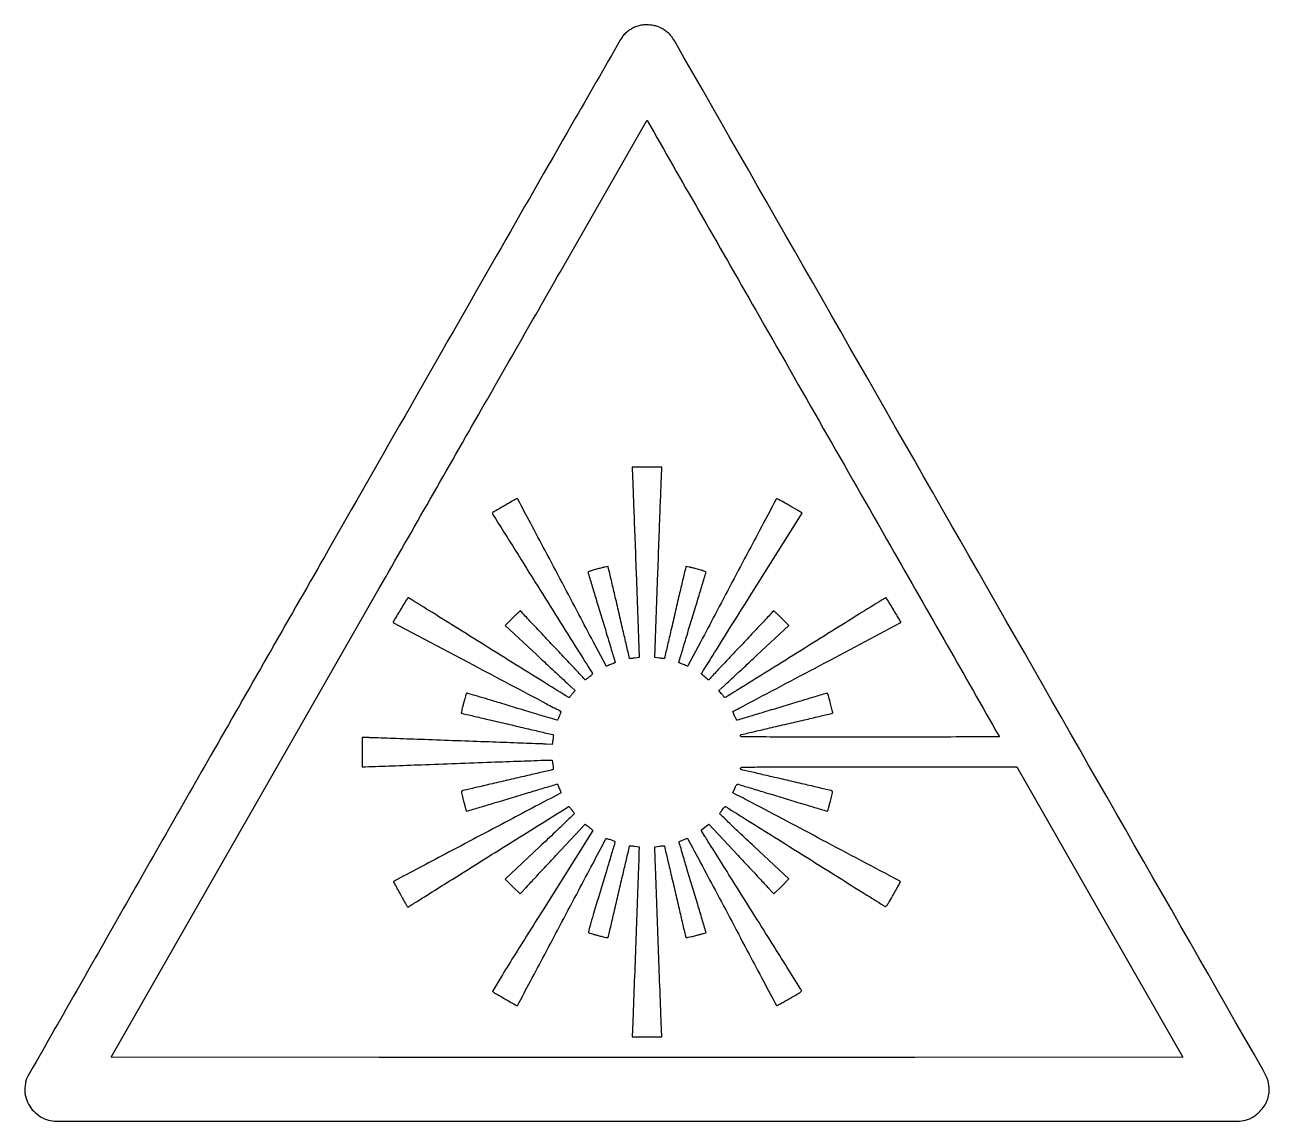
# Model space of a CAD drawing. Extents: x 47 to 1891, y 47 to 1672.
import ezdxf

# ---------------------------------------------------------------- set-up
doc = ezdxf.new("R2010")
doc.units = 0

msp = doc.modelspace()

# ---------------------------------------------------------------- linework, layer by layer
for points in [[(958.347877, 1670.644275, 0.033248), (952.150021, 1668.616806, 0.033231), (946.274511, 1665.785412, 0.033538), (940.877353, 1662.229661, 0.035383), (936.105997, 1658.042015, 0.064488), (929.967977, 1649.983345, 0.000159), (857.779387, 1524.43095, 0.000517), (745.738349, 1328.954914, 0.000058), (491.060147, 883.436018, 0.000087), (322.428736, 588.244223, 0.000143), (180.144063, 338.906205, 0.000005), (51.574749, 113.446856, 0.038265), (49.708165, 109.5, 0.048), (48.156673, 103.879601, 0.026661), (47.303997, 96.814232, 0.026655), (47.207866, 89.691069, 0.04757), (47.99505, 83.889906, 0.068213), (52.612033, 71.849042, 0.066827), (60.323367, 61.401074, 0.066901), (70.508595, 53.366279, 0.068628), (82.368392, 48.390125, 0.065145), (94.057536, 46.860432, 0.000006), (969.015725, 46.854203, 0.000006), (1843.973392, 46.86876, 0.065139), (1855.663598, 48.398564, 0.029801), (1861.73809, 50.410241, 0.038384), (1867.015302, 52.999338, 0.037251), (1871.95512, 56.432139, 0.025709), (1877.01818, 60.992298, 0.046733), (1883.659527, 68.993328, 0.058848), (1888.118007, 77.518813, 0.059393), (1890.440529, 86.782922, 0.048895), (1890.739066, 96.976473, 0.018499), (1890.356509, 100.591649, 0.018021), (1889.705526, 104.200675, 0.018685), (1888.830451, 107.601347, 0.025438), (1887.774164, 110.586567, 0.032107), (1882.094599, 122.191259, 0.000003), (1446.495427, 884.136988, 0.000003), (1010.161204, 1647.346624, 0.041802), (1004.520134, 1655.540734, 0.042788), (1000.636182, 1659.5302, 0.02954), (995.63138, 1663.368234, 0.028985), (990.069332, 1666.681103, 0.035133), (984.5, 1669.0951, 0.042064), (978.413961, 1670.679532, 0.027867), (971.237337, 1671.50768, 0.028086), (964.146421, 1671.529026, 0.049173)], [(1230.25, 1073.616883, -0.000058), (1330.233765, 898.603153, -0.000097), (1414.404687, 751.162213, -0.000001), (1490.865513, 617.166041, -0.130365), (1491, 616.658997, -0.413192), (1490.729486, 616.387538, -0.000012), (1434.778303, 616.19358, -0.000538), (1372.996805, 616.047354, -0.000323), (1299.606989, 616, -0.00019), (1187.4884, 616.042658, -0.001812), (1139.57656, 616.25278, -0.000569), (1109.071395, 616.531862, -0.307721), (1107.623848, 617.537854, -0.078489), (1107.491452, 618.159774, -0.091492), (1107.569304, 618.758128, -0.102093), (1107.842088, 619.239746, -0.12496), (1108.266859, 619.532437, -0.031006), (1109.275641, 619.836461, -0.000043), (1128.807851, 624.423033, -0.000366), (1150.70112, 629.545131, -0.000226), (1176.461995, 635.539911, 0.000527), (1202.173597, 641.539535, 0.000867), (1223.905775, 646.674496, 0.000057), (1243.441951, 651.328717, 0.138732), (1243.940996, 651.607663, 0.258147), (1244.148708, 652.329636, 0.001484), (1242.50163, 659.424926, 0.005535), (1240.450196, 667.730943, 0.003133), (1237.790565, 677.75, 0.030479), (1237.368919, 678.994457, 0.042013), (1236.833009, 680.045312, 0.048423), (1236.268682, 680.78405, 0.20836), (1235.772967, 681, 0.072655), (1234.879021, 680.869411, 0.000074), (1215.647335, 675.125, 0.000731), (1194.155783, 668.667873, 0.000449), (1168.851233, 661, -0.000329), (1143.570884, 653.332873, -0.000541), (1122.158462, 646.879486, -0.000038), (1102.902161, 641.100222, -0.077916), (1102.281262, 641.015271, -0.26362), (1101.87474, 641.256228, -0.009022), (1100.950336, 642.939592, -0.014818), (1099.920637, 645.046934, -0.009548), (1098.847541, 647.544708), (1096.195082, 654.058876), (1100.161403, 656.082342, 0.003713), (1111.295715, 661.867246, 0.000018), (1225.324351, 722.196291, 0.000001), (1344.270506, 785.132739, 0.066748), (1344.872821, 785.562709, 0.35236), (1345.053906, 786.847915, 0.000821), (1334.60366, 804.312602, 0.000895), (1324.125182, 821.688833, 0.283309), (1322.752401, 822.393444, 0.120046), (1321.724439, 822.056336, 0.000043), (1287.040936, 800.50817, 0.000701), (1248.55042, 776.515335, 0.000426), (1203.097428, 748.040014, -0.000736), (1157.688722, 719.631615, -0.001225), (1119.348076, 695.853854, -0.000061), (1084.77432, 674.535195, -0.374651), (1084.103408, 674.64657, -0.003622), (1083.650412, 675.204328, -0.00029), (1082.466411, 676.685682, -0.000392), (1081.056386, 678.454765, -0.000301), (1079.518478, 680.389793), (1075.637, 685.279587), (1079.77039, 688.889793, 0.007762), (1082.748518, 691.573587, 0.000179), (1096.653316, 704.510129, 0.000399), (1112.925047, 719.683894, 0.00027), (1131.439845, 736.995753), (1178.97591, 781.491505), (1168.255009, 792.245753, 0.002818), (1164.098653, 796.368307, 0.004491), (1160.49365, 799.84094, 0.001139), (1157.321182, 802.828792, 0.190548), (1156.888242, 803, 0.205739), (1156.444316, 802.80926, 0.00006), (1142.41352, 788.01875, 0.001045), (1126.864239, 771.554797, 0.000632), (1108.519553, 752, -0.000419), (1090.190181, 732.444799, -0.000694), (1074.689648, 715.98125, -0.000027), (1060.663992, 701.127188, -0.206362), (1060.368947, 701, -0.174567), (1059.113745, 701.452009, -0.004714), (1054.56825, 705.286316, -0.003503), (1049.99474, 709.274716, -0.290334), (1049.746467, 710.133278, -0.068941), (1050.038188, 710.784247, -0.00001), (1071.792236, 745.560916, -0.000266), (1095.883182, 784.026028, -0.000161), (1124.449789, 829.550669), (1198.906643, 948.122533), (1195.221723, 950.311266, 0.003054), (1182.044415, 958.029706, 0.005471), (1171.113824, 964.184299, 0.001296), (1161.711118, 969.312244, 0.335334), (1160.836571, 969.179701, 0.071419), (1160.383557, 968.559276, 0.000013), (1141.197798, 932.421537, 0.000298), (1119.983075, 892.402093, 0.00018), (1094.912797, 845, -0.000016), (1069.877819, 797.626929, -0.000026), (1048.776295, 757.705175), (1029.616058, 721.460799, -0.020014), (1029.494551, 721.251659, -0.358364), (1029.190199, 721.152068, -0.00048), (1023.009057, 723.570376, -0.001232), (1017.083271, 725.912196, -0.094109), (1016.225634, 726.457667, -0.284024), (1016.157435, 726.710793, -0.000026), (1021.912903, 745.973325, -0.000764), (1028.314831, 767.276655, -0.00046), (1035.97183, 792.532028, 0.000288), (1043.665388, 817.876668, 0.000464), (1050.185907, 839.473891, 0.000065), (1055.963049, 858.682374, 0.032751), (1056.246196, 859.910761, 0.318885), (1055.776165, 860.868315, 0.033655), (1053.381174, 861.966176, 0.021131), (1049.223877, 863.345135, 0.004316), (1041.754365, 865.407464, 0.002996), (1036.078158, 866.885683, 0.004897), (1031.247526, 868.062597, 0.001037), (1027.017896, 869.040053, 0.29636), (1026.693038, 868.921032, 0.103499), (1026.515059, 868.54013, 0.000022), (1021.841872, 848.653496, 0.000471), (1016.685546, 826.613322, 0.000285), (1010.621741, 800.516401, -0.000218), (1004.564882, 774.433394, -0.000361), (999.4307, 752.439339, -0.00001), (994.766941, 732.527262, -0.139726), (994.649472, 732.316138, -0.227104), (994.447786, 732.245075, -0.001365), (992.448131, 732.467134, -0.005238), (990.148555, 732.753289, -0.003267), (987.459797, 733.134419), (980.486787, 734.169363), (985.125652, 860.334682, -0.000072), (986.949419, 909.741646, -0.000102), (988.590103, 953.77175, -0.000058), (989.987061, 990.940224, -0.001434), (990.405375, 1001.25), (991.046234, 1016), (969, 1016), (946.953766, 1016), (947.594625, 1001.25, -0.001434), (948.012939, 990.940224, -0.000058), (949.409897, 953.77175, -0.000102), (951.050581, 909.741646, -0.000072), (952.874348, 860.334682), (957.513213, 734.169363), (950.540203, 733.134419, -0.003267), (947.851445, 732.753289, -0.005238), (945.551869, 732.467134, -0.001365), (943.552214, 732.245075, -0.227104), (943.350528, 732.316138, -0.139726), (943.233059, 732.527262, -0.00001), (938.5693, 752.439339, -0.000361), (933.435118, 774.433394, -0.000218), (927.378259, 800.516401, 0.000271), (921.315458, 826.612364, 0.000448), (916.162282, 848.649342, 0.00002), (911.4915, 868.539466, 0.102127), (911.321103, 868.90689, 0.298212), (911.008774, 869.022097, 0.000964), (906.772449, 868.038322, 0.004724), (901.940424, 866.858126, 0.002887), (896.259777, 865.378685, 0.004356), (888.824028, 863.326701, 0.020849), (884.647149, 861.944085, 0.032366), (882.221518, 860.84317, 0.321041), (881.753804, 859.896124, 0.032393), (882.035417, 858.678741, 0.000063), (887.814093, 839.469591, 0.000455), (894.334599, 817.875656, 0.000282), (902.02817, 792.532028, -0.00046), (909.685169, 767.276655, -0.000764), (916.087097, 745.973325, -0.000026), (921.842565, 726.710793, -0.284024), (921.774366, 726.457667, -0.094117), (920.915538, 725.911458, -0.001236), (914.990328, 723.570145, -0.000482), (908.809665, 721.152398, -0.356828), (908.503562, 721.251659, -0.021362), (908.381084, 721.461167), (889.220867, 757.705175, -0.000028), (868.119343, 797.626931, -0.000017), (843.084729, 845, 0.000185), (818.014969, 892.401058, 0.000305), (796.800819, 932.41713, 0.000013), (777.613556, 968.554344, 0.074102), (777.162842, 969.164699, 0.339649), (775.740271, 969.353504, 0.000956), (758.106516, 959.144136, 0.000978), (740.526093, 948.874639, 0.31895), (739.907824, 947.5, 0.091359), (740.296097, 946.519503, 0.000003), (807.175141, 839.672226, 0.000126), (866.443227, 745.038744, 0.001811), (887.640891, 711.482127, -0.108126), (888.10871, 710.206908, -0.183571), (887.856298, 709.113647, -0.072809), (886.665424, 707.797218, -0.007887), (883.456142, 705.232127, -0.003238), (881.331354, 703.609979, -0.00505), (879.478145, 702.243187, -0.001652), (877.864604, 701.086222, -0.155937), (877.594862, 701, -0.206464), (877.324625, 701.116558, -0.000022), (863.299721, 715.98125, -0.000636), (847.807278, 732.444732, -0.000384), (829.480447, 752, 0.000632), (811.135761, 771.554797, 0.001045), (795.58648, 788.01875, 0.00006), (781.555684, 802.80926, 0.205739), (781.111758, 803, 0.190678), (780.678931, 802.828711, 0.001141), (777.511115, 799.842188, 0.004498), (773.911349, 796.370926, 0.002822), (769.761211, 792.25), (759.05653, 781.5), (805.552739, 738, 0.000238), (823.74155, 720.99949, 0.000339), (839.906742, 705.925316, 0.000184), (853.596907, 693.185912, 0.005129), (857.209989, 689.894694), (862.371031, 685.289388), (858.485538, 680.394694, -0.000251), (856.947597, 678.459289, -0.000329), (855.540899, 676.693251, -0.00024), (854.359951, 675.214085, -0.003124), (853.91746, 674.667438, -0.375475), (853.265124, 674.558354, -0.000058), (818.708248, 695.878855, -0.001194), (780.395021, 719.649579, -0.000717), (735.014836, 748.045649, 0.00045), (689.582568, 776.508059, 0.00074), (651.094292, 800.492783, 0.000048), (616.435065, 822.01555, 0.118588), (615.338995, 822.378211, 0.284067), (613.884718, 821.639325, 0.001008), (603.385711, 804.32668, 0.000921), (592.919203, 786.916476, 0.361802), (593.127179, 785.584238, 0.058824), (593.561371, 785.284555), (711.223428, 723.036167, 0.000021), (820.257508, 665.358303, 0.001221), (840.176854, 654.88442, -0.137106), (840.968677, 654.14059, -0.17083), (841.173633, 653.158472, -0.060154), (840.74518, 651.500049, -0.006219), (839.225348, 647.753963, -0.001224), (838.199804, 645.3304, -0.001857), (837.294972, 643.228292, -0.000683), (836.506698, 641.422286, -0.046265), (836.344744, 641.129584, -0.326287), (835.810389, 640.939261, -0.000313), (822.675713, 644.848149, -0.001322), (802.071649, 651.053341, -0.000131), (752.60847, 666.106678, 0.000715), (733.7688, 671.816202, 0.001148), (717.685373, 676.625087, 0.000182), (703.419864, 680.849116, 0.072002), (702.377522, 681, 0.17129), (701.815588, 680.801673, 0.065262), (701.234115, 680.192187, 0.054733), (700.722026, 679.302319, 0.043305), (700.365958, 678.25, -0.004759), (699.937009, 676.564718, -0.000569), (698.94883, 672.848414, -0.000678), (697.763225, 668.434011, -0.000557), (696.485557, 663.723326, 0.005549), (695.301809, 659.179872, 0.008992), (694.408177, 655.289582, 0.003337), (693.732722, 651.976757, 0.312539), (693.918833, 651.550164, 0.080589), (694.477522, 651.318719, 0.000036), (714.191173, 646.664626, 0.000535), (736.115214, 641.51513, 0.000326), (762.030182, 635.475313, -0.000268), (787.938406, 629.440249, -0.000441), (809.84009, 624.305759, -0.000025), (829.570088, 619.660996, -0.078719), (830.042464, 619.467722, -0.271309), (830.229852, 619.120967, -0.006084), (830.138272, 617.156517, -0.01202), (829.942586, 614.798309, -0.007629), (829.606861, 612.06211), (828.628795, 604.985725), (819.564398, 605.533124, 0.005599), (812.836412, 605.863856, 0.000101), (776.884542, 607.220522, 0.000251), (734.983483, 608.772151, 0.000168), (687, 610.50877, -0.000043), (639.073594, 612.231315, -0.000064), (597.354688, 613.739685, -0.000024), (561.429567, 615.044923, -0.001576), (555.25, 615.289242), (547, 615.641469), (547, 593.820734), (547, 572), (549.75, 572.003233, 0.008823), (551.952447, 572.04469, 0.000014), (591.054688, 573.472366, 0.000112), (634.92934, 575.08536, 0.000069), (686.5, 577, -0.000104), (738.164339, 578.91447, -0.000166), (782.344594, 580.527634, -0.000031), (821.366368, 581.937045, -0.008814), (824.609258, 581.996767), (828.718515, 582), (829.665281, 575.005822, -0.006689), (830.142033, 571.090517, -0.04745), (830.166813, 569.179127, -0.122613), (829.816003, 568.140987, -0.18467), (829.056023, 567.580225, -0.010641), (827.808995, 567.262893, -0.000023), (808.716457, 562.835711, -0.000158), (787.222565, 557.859899, -0.000098), (762, 552.034512, 0.000463), (736.774762, 546.18911, 0.000743), (715.271321, 541.151447, 0.000117), (696.213368, 536.652086, 0.046577), (694.902368, 536.210109, 0.267479), (694.192878, 535.236663, 0.065), (694.23984, 533.169642, 0.025187), (695.02147, 529.370291, 0.002948), (697.240579, 521, 0.001209), (698.769481, 515.420785, 0.001948), (700.101901, 510.676308, 0.000312), (701.300615, 506.480878, 0.125089), (701.454323, 506.21722, 0.277723), (701.723511, 506.147824, 0.000028), (721.150859, 511.935519, 0.000788), (742.641835, 518.376227, 0.000474), (768.116113, 526.080864, -0.000163), (793.63029, 533.814922, -0.000267), (815.253787, 540.34933, -0.000021), (834.674814, 546.20599, -0.034132), (835.364865, 546.363643, -0.338156), (836.689754, 545.647071, -0.012062), (839.079879, 539.973481, -0.011964), (841.192439, 534.197938, -0.366111), (840.669665, 532.870529, -0.001886), (839.715801, 532.361824, -0.000001), (803.859214, 513.412536, -0.000011), (764.052576, 492.376962, -0.000007), (717, 467.514492, 0.000201), (669.971075, 442.641189, 0.000331), (630.240319, 421.57376, 0.000017), (594.417004, 402.546341, 0.06565), (593.669172, 402.013135, 0.342953), (593.518966, 401.079513, 0.000445), (603.044806, 383.730858, 0.001569), (612.070585, 367.448663, 0.064169), (614.472282, 364.205795, 0.345198), (614.721354, 364.170596, 0.001146), (617.572042, 365.828183, 0.00529), (620.821889, 367.774268, 0.003208), (624.627538, 370.141957, -0.000668), (684.029267, 407.518585, -0.000284), (763.745034, 457.465523, -0.000004), (852.131174, 512.774087, -0.140702), (852.918088, 513, -0.211565), (853.581835, 512.705988, -0.006779), (855.56992, 510.454167, -0.010708), (858.051345, 507.437188, -0.004816), (861.185155, 503.376364, -0.377383), (861.110875, 502.37565, -0.000747), (848.771537, 490.326651, -0.003635), (833.02933, 475.222103, -0.001311), (810.433078, 453.966414), (758.831011, 405.6801), (769.934342, 394.59005), (781.037673, 383.5), (785.768836, 388.747716, -0.004152), (789.131395, 392.415695, -0.000155), (801.882031, 406.086168, -0.000281), (816.977268, 422.242108, -0.000198), (833.978503, 440.403101), (877.457007, 486.810771), (879.978503, 484.978437, -0.009972), (881.168026, 484.07724, -0.004548), (882.687447, 482.85508, -0.004501), (884.26565, 481.537897, -0.006177), (885.659614, 480.323052), (888.819227, 477.5), (814.003269, 358.528552, 0.000374), (771.282335, 290.481275, 0.003184), (752.323089, 259.799688, 0.00147), (740.456963, 240.191042, 0.398015), (740.843656, 238.431515, 0.018961), (745.584962, 235.465824, 0.001179), (759.971885, 227.253521, 0.000202), (775.830691, 218.258995, 0.144188), (776.759038, 218.042492, 0.261443), (777.205554, 218.32789, 0.000024), (796.376092, 254.218095, 0.00071), (817.523099, 293.948844, 0.000428), (842.5, 341.133813, -0.000055), (867.469363, 388.389607, -0.000091), (888.598973, 428.350106, -0.000005), (907.650528, 464.363784, -0.016308), (908.156079, 465.24837, -0.333027), (909.318707, 465.707388, -0.009736), (914.695992, 464.123817, -0.012897), (919.906184, 462.329527, -0.166455), (921.473389, 461.043057, -0.21309), (921.554315, 460.441271, -0.000099), (915.796646, 440.89205, -0.001358), (909.31911, 419.132808, -0.000824), (901.543223, 393.422929, 0.000575), (889.21621, 352.738568, 0.006585), (884.592199, 336.650856, 0.00808), (882.220094, 327.382301, 0.377962), (883.065016, 325.791867, 0.020473), (884.346589, 325.368887, 0.001242), (888.237405, 324.269562, 0.001853), (892.881298, 322.98845, 0.001369), (898.029144, 321.603954, 0.00504), (904.179824, 320.034008, 0.017897), (908.164488, 319.209495, 0.019909), (910.831192, 318.865088, 0.344178), (911.521971, 319.312088, 0.02586), (911.802577, 320.281358, 0.000033), (916.374948, 339.807253, 0.000293), (921.480712, 361.67506, 0.00018), (927.464824, 387.41473, -0.000467), (933.452782, 413.104192, -0.000769), (938.568265, 434.807716, -0.000045), (943.206667, 454.344542, -0.138935), (943.453858, 454.787191, -0.208089), (943.848701, 454.942647, -0.005625), (945.750063, 454.854179, -0.010786), (948.020849, 454.673691, -0.007073), (950.627956, 454.372462), (957.344321, 453.5), (957.140997, 446, -0.002359), (956.358583, 421.419843, -0.000061), (952.323158, 311.391399, -0.000034), (948.117846, 197.325473, -0.00446), (947.472181, 183.25), (946.855518, 172), (969, 172), (991.144482, 172), (990.527819, 183.25, -0.00446), (989.882154, 197.325473, -0.000034), (985.676842, 311.391399, -0.000061), (981.641417, 421.419843, -0.002359), (980.859003, 446), (980.655679, 453.5), (987.372044, 454.372462, -0.007073), (989.979151, 454.673691, -0.010786), (992.249937, 454.854179, -0.005625), (994.151299, 454.942647, -0.208089), (994.546142, 454.787191, -0.138935), (994.793333, 454.344542, -0.000045), (999.431735, 434.807716, -0.000769), (1004.547218, 413.104192, -0.000467), (1010.535176, 387.41473, 0.000179), (1016.519114, 361.675503, 0.000291), (1021.624323, 339.809152, 0.000032), (1026.196539, 320.282659, 0.025818), (1026.475548, 319.318554, 0.351589), (1027.178794, 318.876387, 0.015508), (1030.23453, 319.325414, 0.015794), (1034.711581, 320.272654, 0.004577), (1041.554943, 322.014522, 0.001357), (1047.199898, 323.522901, 0.002184), (1052.000849, 324.842254, 0.000366), (1056.239769, 326.030444, 0.134849), (1056.514591, 326.195968, 0.268833), (1056.58386, 326.484817, 0.000031), (1050.735545, 346.086948, 0.000812), (1044.224431, 367.777198, 0.000489), (1036.434962, 393.483005, -0.001153), (1028.676435, 419.209756, -0.001907), (1022.260007, 440.967041, -0.00016), (1016.598524, 460.461097, -0.296626), (1016.783005, 461.069544, -0.073024), (1018.121445, 461.897342, -0.003921), (1022.72678, 463.845883, -0.003245), (1027.430677, 465.757112, -0.095146), (1028.695515, 466, -0.276608), (1029.192085, 465.702529, -0.00003), (1048.515644, 429.587257, -0.000809), (1069.839374, 389.572359, -0.000487), (1095.010133, 342.041725, 0.000453), (1120.178251, 294.508155, 0.000752), (1141.493959, 254.483936, 0.000027), (1160.813461, 218.343736, 0.262532), (1161.288452, 218.041725, 0.139291), (1161.867424, 218.173586, 0.000663), (1167.273003, 221.141131, 0.003002), (1173.414239, 224.571352, 0.001886), (1180.554205, 228.651486, 0.001892), (1192.256921, 235.456786, 0.027435), (1196.250561, 238.103964, 0.108857), (1197.733326, 239.816106, 0.274597), (1197.671282, 241.401486, -0.003536), (1196.592072, 243.092544, -0.000005), (1176.791698, 274.608561, -0.000043), (1154.596607, 309.943766, -0.000027), (1128.501949, 351.5, 0.000004), (1102.098202, 393.552757, 0.000005), (1078.908183, 430.48564, 0.000002), (1059.122079, 461.996324, 0.0001), (1054.893409, 468.72771), (1049.093978, 477.95542), (1054.830865, 482.369854), (1060.567752, 486.784287), (1104.033876, 440.38986, -0.000198), (1121.030366, 422.233941, -0.000281), (1136.121605, 406.082279, -0.000155), (1148.868747, 392.415541, -0.004152), (1152.231164, 388.747716), (1156.962327, 383.5), (1168.079758, 394.60415), (1179.19719, 405.708301), (1127.595399, 453.997836, -0.00134), (1105.300844, 474.973651, -0.003527), (1089.469291, 490.161941, -0.000678), (1076.901879, 502.423324, -0.377334), (1076.829221, 503.393686, -0.005076), (1079.970985, 507.466607, -0.011439), (1082.452765, 510.47316, -0.007745), (1084.431412, 512.6911, -0.209713), (1085.135506, 513, -0.140257), (1085.741169, 512.826694, -0.000017), (1120.098592, 491.409312, -0.000478), (1158.077501, 467.682172, -0.000288), (1203.034281, 439.499787, 0.000092), (1248.054935, 411.252767, 0.000151), (1286.246431, 387.316414, 0.000013), (1320.493328, 365.867981, 0.017027), (1321.874201, 365.067326, 0.328411), (1323.23162, 365.263089, 0.043949), (1325.221191, 367.6009, 0.020235), (1328.297427, 372.329253, 0.00264), (1334.383692, 382.691909, 0.004845), (1338.452496, 389.863262, 0.007916), (1341.745758, 396.029167, 0.002564), (1344.445235, 401.348707, 0.329488), (1344.32563, 402.036811, 0.06881), (1343.284534, 402.787507, 0.000003), (1228.737041, 463.490972, 0.000076), (1123.902989, 519.025675, 0.002771), (1099.824936, 531.605741), (1096.149871, 533.5), (1098.93813, 540, -0.012888), (1100.312065, 542.987936, -0.039719), (1101.447398, 544.898533, -0.064446), (1102.438801, 545.97502, -0.222176), (1103.332331, 546.213251, -0.02888), (1104.595432, 545.911586, -0.000061), (1123.762445, 540.143798, -0.000423), (1145.328097, 533.631426, -0.000263), (1170.626506, 525.953954, 0.00044), (1195.832403, 518.314285, 0.00073), (1217.093557, 511.924511, 0.000024), (1236.322492, 506.177127, 0.278181), (1236.56916, 506.240703, 0.125204), (1236.710195, 506.483191, 0.000263), (1237.904997, 510.683207, 0.001788), (1239.232189, 515.422385, 0.001106), (1240.759421, 521, 0.002946), (1242.980897, 529.379068, 0.02524), (1243.761997, 533.177731, 0.065199), (1243.807754, 535.246488, 0.264313), (1243.097632, 536.230934, 0.048962), (1241.784153, 536.682648, 0.000126), (1222.875554, 541.172622, 0.000791), (1201.533503, 546.199132, 0.000493), (1176.5, 552.027286, -0.000052), (1151.429145, 557.840867, -0.000083), (1129.966434, 562.823903, -0.000016), (1111.047866, 567.220229, -0.004093), (1109.364457, 567.626033, -0.056025), (1108.41233, 567.980797, -0.129433), (1107.845818, 568.483749, -0.140597), (1107.62737, 569.170514, -0.071214), (1107.731088, 570.079681, -0.336954), (1109.459192, 571.43479, -0.001405), (1135.081118, 571.747036, -0.002213), (1179.125498, 571.965048, -0.000131), (1312.544658, 572), (1516.856054, 572), (1639.857357, 356.75), (1762.858661, 141.5), (1365.929331, 141.248753, -0.0001), (1185.233474, 141.170419, -0.000059), (968.99213, 141.145114, -0.000059), (752.74824, 141.170419, -0.0001), (572.043877, 141.248753), (175.087755, 141.5), (571.793877, 835.71475, -0.000051), (723.946683, 1101.910749, -0.000085), (852.114451, 1326.001901), (968.691582, 1529.746588, -0.272676), (969, 1529.922636, -0.265242), (969.308325, 1529.741041, -0.000001), (1045.948438, 1395.87999, -0.000128), (1130.229715, 1248.584776, -0.000077)]]:
    msp.add_lwpolyline(points, format="xyb", close=True)

doc.saveas('drawing.dxf')
